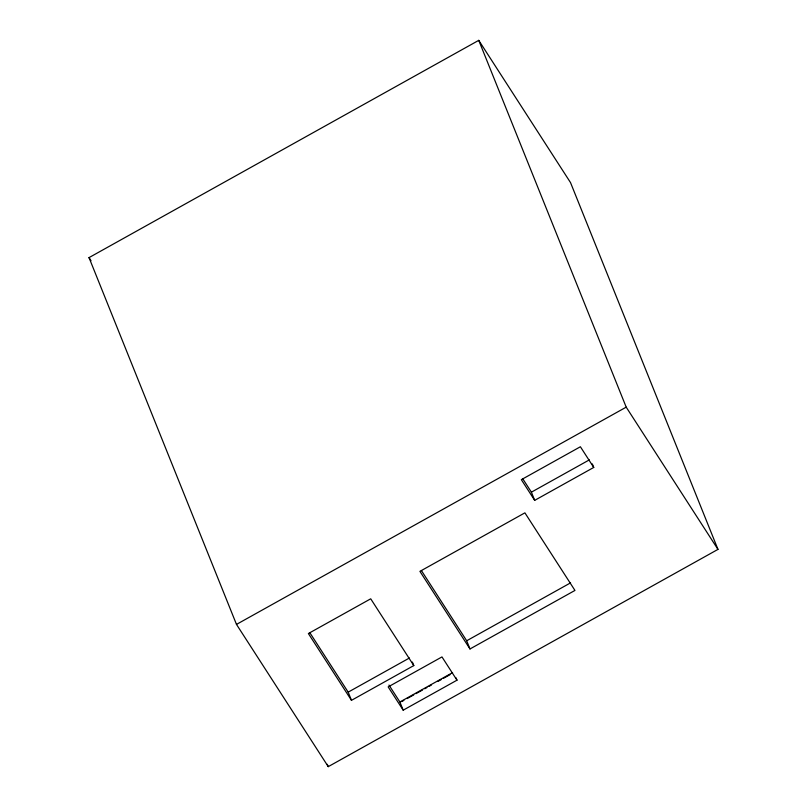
<?xml version="1.0" encoding="UTF-8"?>
<svg xmlns="http://www.w3.org/2000/svg" width="807" height="807" viewBox="0 0 807 807"><rect width="100%" height="100%" fill="white"/><g stroke="black" fill="none" stroke-linecap="round" stroke-linejoin="round"><path stroke-width="1.21" d="M89.032 257.615L478.753 40.35L570.519 182.594L717.968 549.385L328.247 766.65L236.481 624.406L89.032 257.615L91.03 260.711M236.481 624.406L626.202 407.152L478.753 40.35M592.328 463.934L593.74 467.445L534.688 500.36L531.399 492.169L589.352 459.869M412.397 662.073L413.799 665.583L351.479 700.335L348.18 692.144L409.421 658.008M469.987 648.959L419.922 571.366L524.903 512.848L574.957 590.431L469.987 648.959L466.688 640.768L570.569 582.856M456.046 677.85L456.984 680.19L403.187 710.18L399.899 701.999L452.596 672.614M401.684 701.626L403.883 700.395M407.172 698.559L413.759 694.888M415.958 693.667L422.545 689.995M424.744 688.764L426.943 687.544M429.132 686.323L431.331 685.093M437.919 681.421L441.217 679.585M443.416 678.364L450.003 674.692M626.202 407.152L717.968 549.385M593.74 467.445L580.394 446.755L521.342 479.671L534.688 500.36M522.724 478.722L531.399 492.169M421.375 570.519L466.688 640.768M456.984 680.19L441.974 656.918L388.167 686.908L403.187 710.18M413.799 665.583L370.716 598.804L308.385 633.545L351.479 700.335M388.974 685.062L399.899 701.999M309.807 632.668L348.18 692.144M327.309 764.31L328.247 766.65"/></g></svg>
